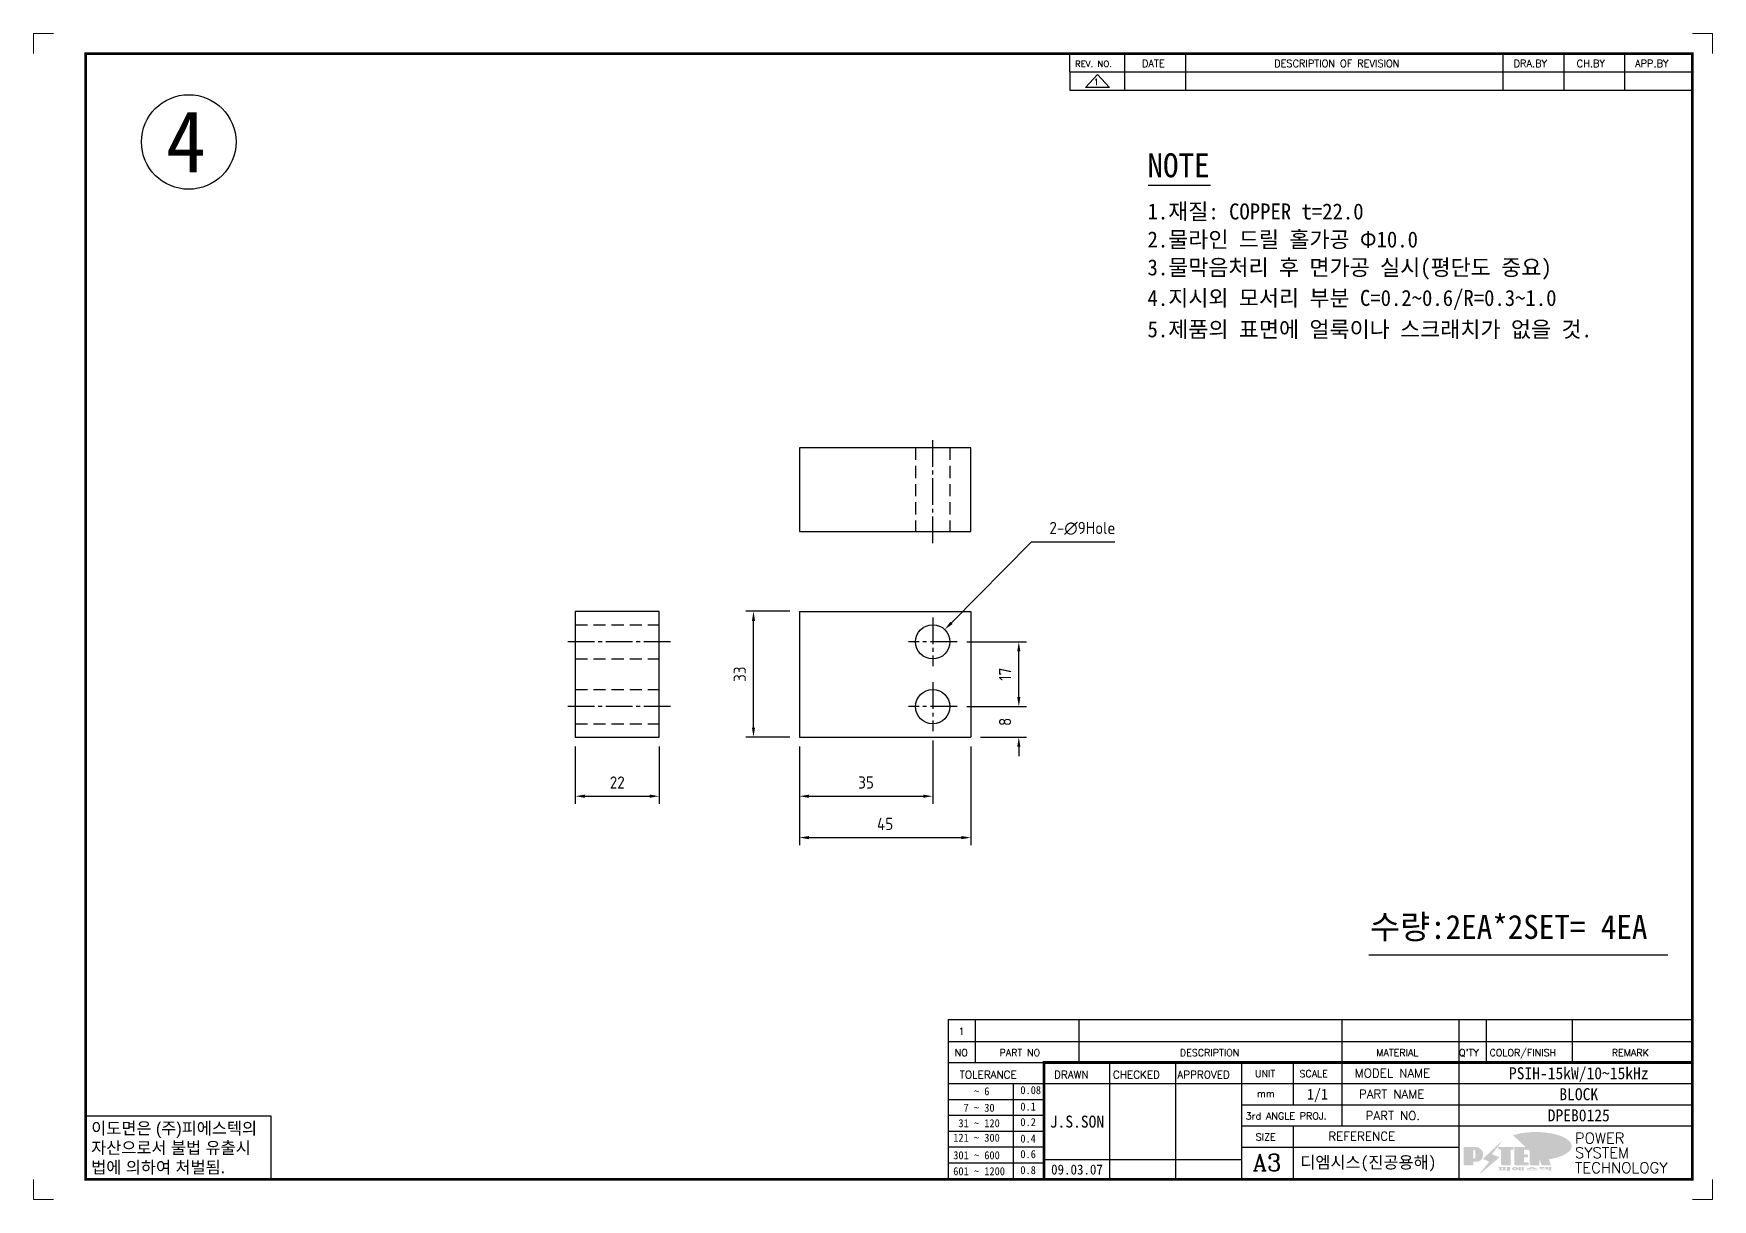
# Model space of a CAD drawing. Header units: millimetres. Extents: x 24815 to 36799, y -9299 to 5469.
# Drawn here: x 28937.6 to 29378.1, y -4594.7 to -4288.8 of the extents above; entities that cross this region are included whole.
import ezdxf
from ezdxf.enums import TextEntityAlignment as Align

# ---------------------------------------------------------------- set-up
doc = ezdxf.new("R2010")
doc.units = ezdxf.units.MM
doc.linetypes.add('CENTER1', pattern=[10, 7, -1, 1, -1])
doc.linetypes.add('HIDDEN2', pattern=[4.7625, 3.175, -1.5875])
doc.layers.add('FORMAT-1', color=7, linetype='Continuous')
doc.layers.add('line', color=3, linetype='Continuous')
doc.styles.add('h1', font='')
doc.styles.add('HAN', font='')
doc.styles.add('RC', font='ROMANC.SHX')
doc.styles.add('ROMANT', font='romant')
doc.styles.add('RT', font='ROMANT.SHX', dxfattribs={"oblique": 15})
doc.styles.get("Standard").update_dxf_attribs({"font": 'ISOCP.SHX', "bigfont": 'WHGTXT.SHX'})
doc.styles.get('h1').set_extended_font_data('New Gulim')
doc.styles.get('HAN').set_extended_font_data('GulimChe')
doc.dimstyles.new('PS-1', dxfattribs={"dimtxt": 3.2, "dimasz": 2.5, "dimexe": 2, "dimexo": 2.5, "dimgap": 2, "dimtad": 1, "dimtoh": 1, "dimrnd": 0.05, "dimzin": 12, "dimdsep": 46, "dimtxsty": 'Standard', "dimcen": 0, "dimclrt": 2, "dimazin": 3, "dimtfac": 1, "dimtofl": 0, "dimtmove": 0, "dimatfit": 3, "dimfxl": 0, "dimtolj": 1, "dimtzin": 0, "dimarcsym": 0})

# ---------------------------------------------------------------- blocks, each defined once
blk = doc.blocks.new('t3')
for p, q in [((0, 15.88), (46.25, 15.88)), ((0, 15.88), (0, 0)), ((46.25, 15.88), (46.25, 0)), ((0, 0), (46.25, 0))]:
    blk.add_line(p, q)
at = {"color": 1, "style": 'h1'}
for s, p in [('이도면은 (주)피에스텍의', (1.4, 11.29)), ('자산으로서 불법 유출시', (1.4, 6.41)), ('법에 의하여 처벌됨.', (1.4, 1.52))]:
    blk.add_text(s, height=3, dxfattribs=at).set_placement(p)
blk = doc.blocks.new('new LOGO')
at = {"layer": 'line'}
h = blk.add_hatch(color=1, dxfattribs=at)
h.paths.add_polyline_path([(41.5, 16.4), (54.3, 16.4, 1), (54.3, 82.9), (0, 82.9), (0, -0.1), (41.5, -0.1)])
h.paths.add_polyline_path([(41.5, 27.9), (41.5, 71.9), (43.6, 71.9, -0.414214), (54.6, 60.9), (54.6, 38.9, -0.414214), (43.6, 27.9)], flags=16)
h.paths.add_polyline_path([(214.7, 71.9), (227.5, 71.9), (227.5, 82.9), (159.7, 82.9), (159.7, 71.9), (172.5, 71.9), (172.5, -0.1), (214.7, -0.1)])
h.paths.add_polyline_path([(276, 37.4), (294.8, 37.4), (294.8, 49.1), (276, 49.1), (276, 71.9), (294.8, 71.9), (294.8, 82.9), (234.5, 82.9), (234.5, -0.1), (297, -0.1), (297, 10.9), (276, 10.9)])
h.paths.add_polyline_path([(347.2, 35.2), (359.7, -0.1), (400.5, -0.1), (379.6, 66.8), (399.7, 82.9), (380.6, 82.9), (347.2, 61.6), (347.2, 82.9), (305.5, 82.9), (305.5, -0.1), (347.2, -0.1)])
h = blk.add_hatch(color=250, dxfattribs=at)
h.paths.add_polyline_path([(44.5, 69.4), (46.6, 69.4, -0.129793), (52, 68, 0.221832), (43.6, 71.9), (41.5, 71.9), (41.5, 27.9), (43.6, 27.9, 0.02048), (44.5, 28)], flags=17)
h.paths.add_polyline_path([(44.5, 13.9), (57.3, 13.9, 0.72362), (77.1, 73.9, -0.679777), (54.3, 16.4), (41.5, 16.4), (41.5, -0.1), (3, -0.1), (3, -2.6), (44.5, -2.6)])
h.paths.add_polyline_path([(117.9, 14.2), (71.5, -44.4), (77.1, -39.6), (120.8, 15.6), (92, 28.9), (173.3, 106), (177.5, 111.4), (89.1, 27.6)])
h.paths.add_polyline_path([(162.7, 71.9), (162.7, 69.4), (172.5, 69.4), (172.5, 71.9)], flags=17)
h.paths.add_polyline_path([(217.7, 69.4), (230.5, 69.4), (230.5, 80.4), (227.5, 80.4), (227.5, 71.9), (214.7, 71.9), (214.7, -0.1), (175.5, -0.1), (175.5, -2.6), (217.7, -2.6)])
h.paths.add_polyline_path([(297.8, 46.6), (294.8, 46.6), (294.8, 37.4), (276, 37.4), (276, 10.9), (279, 10.9), (279, 34.9), (297.8, 34.9)])
h.paths.add_polyline_path([(300, 8.4), (297, 8.4), (297, -0.1), (237.5, -0.1), (237.5, -2.6), (300, -2.6)])
h.paths.add_polyline_path([(297.8, 80.4), (294.8, 80.4), (294.8, 71.9), (276, 71.9), (276, 49.1), (279, 49.1), (279, 69.4), (297.8, 69.4)])
h.paths.add_polyline_path([(350.2, 80.4), (347.2, 80.4), (347.2, 61.6), (350.2, 63.5)])
h.paths.add_polyline_path([(350.2, 26.7), (347.2, 35.2), (347.2, -0.1), (308.5, -0.1), (308.5, -2.6), (350.2, -2.6)])
h.paths.add_polyline_path([(402.7, 80.4), (396.5, 80.4), (379.6, 66.8), (400.5, -0.1), (361.8, -0.1), (362.7, -2.6), (403.5, -2.6), (382.6, 64.3)])
blk.add_hatch(color=5, dxfattribs=at).paths.add_polyline_path([(166.3, 35), (131, 49), (180.4, 112.7), (92, 28.9), (120.8, 15.6), (74.4, -43)])
h = blk.add_hatch(color=253, dxfattribs=at)
edge = h.paths.add_edge_path()
edge.add_ellipse((333.9, 86.4), major_axis=(-165.9, 0), ratio=0.39426, start_angle=111.51268, end_angle=334.46902)
edge.add_ellipse((314.1, 81.2), major_axis=(-153.7, 0), ratio=0.40699, start_angle=121.30662, end_angle=327.74369, ccw=False)
edge.add_line((394, 27.8), (394.7, 25.6))
h = blk.add_hatch(color=250, dxfattribs=at)
edge = h.paths.add_edge_path()
edge.add_ellipse((237.8, -17.6), major_axis=(-14.3, 0), ratio=0.526336, start_angle=192.2456, end_angle=269.07481)
edge.add_line((238.1, -10.1), (237.6, -10.1))
edge.add_ellipse((237.8, -17.6), major_axis=(-14.3, 0), ratio=0.526336, start_angle=270.92519, end_angle=449.07481)
edge.add_line((237.6, -25.1), (238.1, -25.1))
edge.add_ellipse((237.8, -17.6), major_axis=(-14.3, 0), ratio=0.526336, start_angle=450.92519, end_angle=527.7544)
edge.add_line((251.7, -19.2), (254.1, -19.2))
edge.add_line((254.1, -19.2), (254.1, -27.1))
edge.add_line((254.1, -27.1), (263.1, -27.1))
edge.add_line((263.1, -27.1), (263.1, -10.1))
edge.add_line((263.1, -10.1), (254.1, -10.1))
edge.add_line((254.1, -10.1), (254.1, -16))
edge.add_line((254.1, -16), (251.7, -16))
h.paths.add_polyline_path([(241, -16.4), (241, -18.7, -1), (234.4, -18.7), (234.4, -16.4, -1)], flags=16)
h.paths.add_polyline_path([(278.2, -10.1), (268.1, -10.1), (268.1, -27.1), (278.2, -27.1)])
h.paths.add_polyline_path([(310.3, -10.1), (310.3, -11.1, -0.157169), (289.3, -17.5), (294, -19.9, 0.128407), (316.3, -15.9, 0.128407), (338.6, -19.9), (343.3, -17.5, -0.157169), (322.2, -11.1), (322.2, -10.1)])
h.paths.add_polyline_path([(342.1, -25.1), (342.1, -22.3), (290.4, -22.3), (290.4, -25.1)])
h.paths.add_polyline_path([(352, -10.1), (352, -16.2, 0.414214), (354, -18.2), (378.7, -18.2), (378.7, -19.6), (390.2, -19.6), (390.2, -10.1), (378.7, -10.1), (378.7, -13.6), (374.7, -13.6), (374.7, -15.1), (378.7, -15.1), (378.7, -16.2), (364.7, -16.2), (364.7, -15.1), (371.2, -15.1), (371.2, -13.6), (364.7, -13.6), (364.7, -12.6), (374.7, -12.6), (374.7, -10.1)])
h.paths.add_polyline_path([(393.8, -10.1), (393.8, -19.6), (405, -19.6), (405, -10.1)])
h.paths.add_polyline_path([(405, -27.1), (405, -20.9), (356.8, -20.9), (356.8, -23), (391.8, -23), (391.8, -27.1)])
h.paths.add_polyline_path([(200.4, -10.1), (200.4, -22.3), (193.2, -22.3), (193.2, -12.6), (196.6, -12.6), (196.6, -10.1), (161, -10.1), (161, -12.6), (164.5, -12.6), (164.5, -22.3), (161, -22.3), (161, -25.1), (200.4, -25.1), (200.4, -27.1), (213.9, -27.1), (213.9, -10.1)])
h.paths.add_polyline_path([(182, -12.6), (175.6, -12.6), (175.6, -22.3), (182, -22.3)], flags=17)
blk = doc.blocks.new('format-3')
at = {"color": 3, "lineweight": 9}
for p, q in [((0, 286.3), (0, 291.3)), ((5, 291.3), (0, 291.3)), ((414.5, 291.3), (419.5, 291.3)), ((419.5, 286.3), (419.5, 291.3)), ((0, 5), (0, 0)), ((419.5, 5), (419.5, 0)), ((5, 0), (0, 0)), ((414.5, 0), (419.5, 0))]:
    blk.add_line(p, q, dxfattribs=at)
at = {"color": 180}
for p, q in [((258.97, 281.75), (258.97, 286.3)), ((272.71, 281.75), (272.71, 286.3)), ((287.94, 281.75), (287.94, 286.3)), ((367.22, 281.75), (367.22, 286.3)), ((382.45, 281.75), (382.45, 286.3)), ((397.61, 281.75), (397.61, 286.3)), ((258.97, 281.75), (414.5, 281.75)), ((228.5, 39.49), (228.5, 5)), ((228.5, 39.49), (414.5, 39.49)), ((235.29, 39.49), (235.29, 34.21)), ((261.24, 34.21), (261.24, 39.49)), ((326.9, 39.49), (326.9, 34.21)), ((356.11, 39.49), (356.11, 34.21)), ((362.93, 39.49), (362.93, 34.21)), ((384.48, 39.49), (384.48, 34.21)), ((228.5, 34.21), (252.48, 34.21)), ((268.96, 5), (268.96, 34.21)), ((285.45, 5), (285.45, 34.21)), ((301.94, 5), (301.94, 34.21)), ((314.72, 34.21), (314.72, 23.65)), ((326.9, 34.21), (326.9, 18.37)), ((356.11, 34.21), (356.11, 5)), ((228.5, 28.93), (252.48, 28.93)), ((244.89, 5.23), (244.89, 28.93)), ((252.48, 28.93), (414.5, 28.93)), ((228.5, 24.98), (252.48, 24.98)), ((228.5, 21.03), (252.48, 21.03)), ((301.94, 23.65), (414.5, 23.65)), ((228.5, 17.08), (252.48, 17.08)), ((301.94, 18.37), (414.5, 18.37)), ((314.72, 18.37), (314.72, 5)), ((228.5, 13.13), (252.48, 13.13)), ((301.94, 13.09), (356.11, 13.09)), ((228.5, 9.18), (252.48, 9.18)), ((252.48, 9.95), (301.94, 9.95))]:
    blk.add_line(p, q, dxfattribs=at)
at = {"const_width": 0.7}
blk.add_lwpolyline([(252.48, 5), (252.48, 34.21), (414.5, 34.21)], dxfattribs=at)
at = {"layer": 'FORMAT-1', "const_width": 0.7}
blk.add_lwpolyline([(13, 5), (13, 286.3), (414.5, 286.3), (414.5, 5)], close=True, dxfattribs=at)
blk.add_blockref('t3', (13, 5))
at = {"xscale": 0.05400000000000027, "yscale": 0.05400000000000027, "zscale": 0.05400000000000027}
blk.add_blockref('new LOGO', (357.35, 8.65), dxfattribs=at)
at = {"color": 2}
for s, height, style, p in [('REV. NO.', 1.56, 'RC', (260.23, 282.95)), ('DATE', 1.788, 'RC', (276.95, 282.94)), ('DESCRIPTION OF REVISION', 1.7875, 'RC', (309.98, 282.94)), ('DRA.BY', 1.788, 'RC', (369.83, 282.94)), ('CH.BY', 1.788, 'RC', (385.59, 282.94)), ('APP.BY', 1.788, 'RC', (400.18, 282.94)), ('COLOR/FINISH', 1.7424, 'RC', (363.8, 35.83)), ('NO', 1.742, 'RC', (230.16, 35.83)), ('PART NO', 1.742, 'RC', (241.36, 35.83)), ('DESCRIPTION', 1.7424, 'RC', (286.43, 35.83)), ('MATERIAL', 1.742, 'RC', (335.52, 35.83)), ("Q'TY", 1.742, 'RC', (356.17, 35.83)), ('REMARK', 1.742, 'RC', (394.37, 35.83)), (' TOLERANCE', 1.9, 'RC', (230.11, 30.22)), ('DRAWN', 1.9, 'RC', (255, 30.22)), ('CHECKED', 1.9, 'RC', (269.71, 30.22)), ('APPROVED', 1.9, 'RC', (285.8, 30.22)), ('UNIT', 1.742, 'RC', (305.19, 30.55)), ('SCALE', 1.742, 'RC', (316.32, 30.55)), ('MODEL NAME', 2.178, 'RC', (330.12, 30.46)), ('    ~ 6', 2, 'HAN', (229.8, 26.03)), ('0.08', 2, 'HAN', (246.57, 26.31)), ('mm', 1.742, 'RC', (305.67, 25.56)), ('PART NAME', 2.178, 'RC', (331.17, 25.24)), ('  7 ~ 30', 2, 'HAN', (229.8, 21.91)), ('0.1', 2, 'HAN', (246.57, 22.2)), ('3rd ANGLE PROJ.', 1.7424, 'RC', (302.87, 19.97)), ('PART NO.', 2.178, 'RC', (332.84, 19.85)), (' 31 ~ 120', 2, 'HAN', (229.8, 18.04)), ('0.2', 2, 'HAN', (246.57, 18.32)), ('REFERENCE', 2.178, 'RC', (323.52, 14.69)), ('121 ~ 300', 2, 'HAN', (229.8, 14.42)), ('0.4', 2, 'HAN', (246.57, 14.2)), ('SIZE', 1.742, 'RC', (305.39, 14.71)), ('301 ~ 600', 2, 'HAN', (229.8, 10.04)), ('0.6', 2, 'HAN', (246.57, 10.32)), ('601 ~ 1200', 2, 'HAN', (229.8, 6.05)), ('0.8', 2, 'HAN', (246.57, 6.33))]:
    blk.add_text(s, height=height, dxfattribs=dict(at, style=style)).set_placement(p)
at = {"style": 'ROMANT'}
for s, p in [('POWER', (385.15, 13.96)), ('SYSTEM', (385.15, 10.31)), ('TECHNOLOGY', (385.15, 6.56))]:
    blk.add_text(s, height=2.7, dxfattribs=at).set_placement(p)
at = {"color": 2, "lineweight": 25, "style": 'RC'}
blk.add_text('A3', height=4.182, dxfattribs=at).set_placement((304.61, 7.14))
at = {"style": 'HAN'}
for tag, height, p in [('MODEL-NAME', 3, (386.1, 31.53)), ('SCALE', 2.7, (320.81, 26.29)), ('PART-NAME', 3, (386.1, 26.29)), ('CH-BY', 3, (277.21, 19.44)), ('PART-NO', 3, (386.1, 21.01)), ('DRA-BY', 3, (260.72, 19.44)), ('APP-BY', 3, (293.7, 19.44)), ('DRA-DATE', 2.5, (260.72, 7.47)), ('CH-DATE', 2.5, (277.21, 7.47)), ('APP-DATE', 2.5, (293.7, 7.47)), ('관련업체', 3, (333.52, 9.26))]:
    blk.add_attdef(tag, text='', height=height, dxfattribs=at).set_placement(p, align=Align.MIDDLE_CENTER)
blk = doc.blocks.new('no3')
at = {"color": 180}
for p, q in [((0, 5.5), (0, 0)), ((0, 5.5), (186, 5.5)), ((6.79, 5.5), (6.79, 0)), ((32.74, 0.11), (32.74, 5.5)), ((98.4, 5.5), (98.4, 0)), ((127.61, 5.5), (127.61, 0)), ((134.43, 5.5), (134.43, 0)), ((155.98, 5.5), (155.98, 0))]:
    blk.add_line(p, q, dxfattribs=at)
at = {"color": 2, "style": 'HAN'}
for tag, p in [('PART-NO', (19.76, 2.75)), ('MATERIAL', (111.38, 2.75)), ("Q'TY", (131.02, 2.75)), ('COLOR/FINISH', (145.2, 2.75)), ('REMARK', (170.76, 2.75))]:
    blk.add_attdef(tag, text='', height=2.9, dxfattribs=at).set_placement(p, align=Align.MIDDLE_CENTER)
blk.add_attdef('DESCRIPTION', text='', height=2.9, dxfattribs=at).set_placement((34.51, 2.75), align=Align.MIDDLE_LEFT)
at = {"color": 2, "style": 'RT', "oblique": 15}
blk.add_attdef('NO', text='', height=1.74, dxfattribs=at).set_placement((3.38, 2.51), align=Align.MIDDLE_CENTER)
blk = doc.blocks.new('re3')
at = {"color": 180}
for p, q in [((0, 0), (0, -4.55)), ((6.87, -0.64), (3.86, -3.91)), ((9.88, -3.91), (3.86, -3.91)), ((6.87, -0.64), (9.88, -3.91)), ((13.74, -4.55), (13.74, 0)), ((28.97, -4.55), (28.97, 0)), ((108.25, -4.55), (108.25, 0)), ((123.49, -4.55), (123.49, 0)), ((138.64, -4.55), (138.64, 0)), ((0, -4.55), (155.53, -4.55))]:
    blk.add_line(p, q, dxfattribs=at)
at = {"color": 2, "style": 'RC', "oblique": 15}
blk.add_attdef('REV.NO', text='', height=1.56, dxfattribs=at).set_placement((6.59, -2.56), align=Align.MIDDLE_CENTER)
blk.add_attdef('-1', text='', height=1.56, dxfattribs=at).set_placement((9.37, -1.66), align=Align.MIDDLE_LEFT)
at = {"color": 2, "style": 'HAN'}
for tag, p in [('REV.-DATE', (21.36, -2.28)), ('DRA.BY', (115.87, -2.28)), ('CH.BY', (131.07, -2.28)), ('APP.BY', (147.09, -2.28))]:
    blk.add_attdef(tag, text='', height=2.5, dxfattribs=at).set_placement(p, align=Align.MIDDLE_CENTER)
blk.add_attdef('DESCRIPTION-OF-REVISION', text='', height=2.5, dxfattribs=at).set_placement((31.61, -2.28), align=Align.MIDDLE_LEFT)
blk = doc.blocks.new('*D1208')
at = {"color": 0, "lineweight": -2}
for p, q in [((29173.52, -4474.33), (29173.52, -4490.93)), ((29138.52, -4475.92), (29138.52, -4490.93)), ((29141.02, -4488.93), (29171.02, -4488.93))]:
    blk.add_line(p, q, dxfattribs=at)
at = {"color": 0}
for points in [[(29141.02, -4488.51), (29141.02, -4489.34), (29138.52, -4488.93)], [(29171.02, -4488.51), (29171.02, -4489.34), (29173.52, -4488.93)]]:
    blk.add_solid(points, dxfattribs=at)
at = {"layer": 'Defpoints', "color": 0}
for p in [(29138.52, -4473.42), (29173.52, -4471.83), (29173.52, -4488.93)]:
    blk.add_point(p, dxfattribs=at)
at = {"color": 2, "insert": (29156.02, -4485.33), "char_height": 3.2, "attachment_point": 5}
blk.add_mtext('\\A1;35', dxfattribs=at)
blk = doc.blocks.new('*D1209')
at = {"color": 0, "lineweight": -2}
for p, q in [((29138.52, -4475.92), (29138.52, -4501.79)), ((29183.52, -4475.92), (29183.52, -4501.79)), ((29141.02, -4499.79), (29181.02, -4499.79))]:
    blk.add_line(p, q, dxfattribs=at)
at = {"color": 0}
for points in [[(29141.02, -4499.37), (29141.02, -4500.21), (29138.52, -4499.79)], [(29181.02, -4499.37), (29181.02, -4500.21), (29183.52, -4499.79)]]:
    blk.add_solid(points, dxfattribs=at)
at = {"layer": 'Defpoints', "color": 0}
for p in [(29138.52, -4473.42), (29183.52, -4473.42), (29183.52, -4499.79)]:
    blk.add_point(p, dxfattribs=at)
at = {"color": 2, "insert": (29161.02, -4496.19), "char_height": 3.2, "attachment_point": 5}
blk.add_mtext('\\A1;45', dxfattribs=at)
blk = doc.blocks.new('*D1210')
at = {"color": 0, "lineweight": -2}
for p, q in [((29136.02, -4440.42), (29124.48, -4440.42)), ((29126.48, -4470.92), (29126.48, -4442.92)), ((29136.02, -4473.42), (29124.48, -4473.42))]:
    blk.add_line(p, q, dxfattribs=at)
at = {"color": 0}
for points in [[(29126.07, -4442.92), (29126.9, -4442.92), (29126.48, -4440.42)], [(29126.07, -4470.92), (29126.9, -4470.92), (29126.48, -4473.42)]]:
    blk.add_solid(points, dxfattribs=at)
at = {"layer": 'Defpoints', "color": 0}
for p in [(29126.48, -4440.42), (29138.52, -4440.42), (29138.52, -4473.42)]:
    blk.add_point(p, dxfattribs=at)
at = {"color": 2, "insert": (29122.88, -4456.92), "char_height": 3.2, "attachment_point": 5, "rotation": 90}
blk.add_mtext('\\A1;33', dxfattribs=at)
blk = doc.blocks.new('*D1211')
at = {"color": 0, "lineweight": -2}
for p, q in [((29196.1, -4462.92), (29196.1, -4460.42)), ((29182.42, -4465.42), (29198.1, -4465.42)), ((29186.02, -4473.42), (29198.1, -4473.42)), ((29196.1, -4475.92), (29196.1, -4478.42))]:
    blk.add_line(p, q, dxfattribs=at)
at = {"color": 0}
for points in [[(29195.68, -4462.92), (29196.51, -4462.92), (29196.1, -4465.42)], [(29195.68, -4475.92), (29196.51, -4475.92), (29196.1, -4473.42)]]:
    blk.add_solid(points, dxfattribs=at)
at = {"layer": 'Defpoints', "color": 0}
for p in [(29179.92, -4465.42), (29196.1, -4465.42), (29183.52, -4473.42)]:
    blk.add_point(p, dxfattribs=at)
at = {"color": 2, "insert": (29192.5, -4469.42), "char_height": 3.2, "attachment_point": 5, "rotation": 90}
blk.add_mtext('\\A1;8', dxfattribs=at)
blk = doc.blocks.new('*D1212')
at = {"color": 0, "lineweight": -2}
for p, q in [((29182.42, -4448.42), (29198.1, -4448.42)), ((29196.1, -4462.92), (29196.1, -4450.92)), ((29182.42, -4465.42), (29198.1, -4465.42))]:
    blk.add_line(p, q, dxfattribs=at)
at = {"color": 0}
for points in [[(29195.68, -4450.92), (29196.51, -4450.92), (29196.1, -4448.42)], [(29195.68, -4462.92), (29196.51, -4462.92), (29196.1, -4465.42)]]:
    blk.add_solid(points, dxfattribs=at)
at = {"layer": 'Defpoints', "color": 0}
for p in [(29179.92, -4448.42), (29196.1, -4448.42), (29179.92, -4465.42)]:
    blk.add_point(p, dxfattribs=at)
at = {"color": 2, "insert": (29192.5, -4456.92), "char_height": 3.2, "attachment_point": 5, "rotation": 90}
blk.add_mtext('\\A1;17', dxfattribs=at)
blk = doc.blocks.new('*D1213')
at = {"color": 0, "lineweight": -2}
for p, q in [((29079.74, -4475.92), (29079.74, -4490.93)), ((29101.74, -4475.92), (29101.74, -4490.93)), ((29082.24, -4488.93), (29099.24, -4488.93))]:
    blk.add_line(p, q, dxfattribs=at)
at = {"color": 0}
for points in [[(29082.24, -4488.51), (29082.24, -4489.34), (29079.74, -4488.93)], [(29099.24, -4488.51), (29099.24, -4489.34), (29101.74, -4488.93)]]:
    blk.add_solid(points, dxfattribs=at)
at = {"layer": 'Defpoints', "color": 0}
for p in [(29079.74, -4473.42), (29101.74, -4473.42), (29101.74, -4488.93)]:
    blk.add_point(p, dxfattribs=at)
at = {"color": 2, "insert": (29090.74, -4485.33), "char_height": 3.2, "attachment_point": 5}
blk.add_mtext('\\A1;22', dxfattribs=at)
blk = doc.blocks.new('*D1139')
at = {"color": 0, "lineweight": -2}
for p, q in [((29199.31, -4422.25), (29178.43, -4443.44)), ((29221.3, -4422.25), (29199.31, -4422.25))]:
    blk.add_line(p, q, dxfattribs=at)
at = {"color": 0}
blk.add_solid([(29178.13, -4443.15), (29178.73, -4443.73), (29176.67, -4445.22)], dxfattribs=at)
at = {"layer": 'Defpoints', "color": 0}
for p in [(29176.67, -4445.22), (29170.36, -4451.63)]:
    blk.add_point(p, dxfattribs=at)
at = {"color": 2, "insert": (29212.77, -4418.65), "char_height": 3.2, "attachment_point": 5}
blk.add_mtext('\\A1;2-∅9Hole', dxfattribs=at)

msp = doc.modelspace()

# ---------------------------------------------------------------- linework, layer by layer
for p, q in [((29230.044, -4328.603), (29246.384, -4328.603)), ((29287.965, -4530.502), (29366.354, -4530.502))]:
    msp.add_line(p, q)
at = {"linetype": 'CENTER1'}
for p, q in [((29173.516, -4422.514), (29173.516, -4394.514)), ((29173.516, -4442.019), (29173.516, -4454.827)), ((29104.741, -4448.423), (29076.741, -4448.423)), ((29179.919, -4448.423), (29167.112, -4448.423)), ((29173.516, -4459.019), (29173.516, -4471.827)), ((29104.741, -4465.423), (29076.741, -4465.423)), ((29179.919, -4465.423), (29167.112, -4465.423))]:
    msp.add_line(p, q, dxfattribs=at)
at = {"color": 1}
for p, q in [((29138.516, -4397.514), (29138.516, -4419.514)), ((29183.516, -4397.514), (29138.516, -4397.514)), ((29183.516, -4419.514), (29183.516, -4397.514)), ((29138.516, -4419.514), (29183.516, -4419.514)), ((29101.741, -4440.423), (29079.741, -4440.423)), ((29079.741, -4440.423), (29079.741, -4473.423)), ((29101.741, -4473.423), (29101.741, -4440.423)), ((29138.516, -4440.423), (29183.516, -4440.423)), ((29138.516, -4440.423), (29138.516, -4473.423)), ((29183.516, -4440.423), (29183.516, -4473.423)), ((29079.741, -4473.423), (29101.741, -4473.423)), ((29138.516, -4473.423), (29183.516, -4473.423))]:
    msp.add_line(p, q, dxfattribs=at)
at = {"color": 2, "linetype": 'HIDDEN2'}
for p, q in [((29169.016, -4397.514), (29169.016, -4419.514)), ((29178.016, -4397.514), (29178.016, -4419.514)), ((29079.741, -4443.923), (29101.741, -4443.923)), ((29079.741, -4452.923), (29101.741, -4452.923)), ((29079.741, -4460.923), (29101.741, -4460.923)), ((29079.741, -4469.923), (29101.741, -4469.923))]:
    msp.add_line(p, q, dxfattribs=at)
msp.add_circle((28978.311, -4317.284), 12.402)
at = {"color": 1}
for centre in [(29173.516, -4448.423), (29173.516, -4465.423)]:
    msp.add_circle(centre, 4.5, dxfattribs=at)

# ---------------------------------------------------------------- block references
at = {"xscale": 1.05000000000291, "yscale": 1.05000000000291, "zscale": 1.05000000000291}
msp.add_blockref('format-3', (28937.602, -4594.71), dxfattribs=at).add_auto_attribs({'DRA-DATE': '09.03.07', 'DRA-BY': 'J.S.SON', 'MODEL-NAME': 'PSIH-15kW/10~15kHz', 'PART-NAME': 'BLOCK', 'PART-NO': 'DPEB0125', 'SCALE': '1/1', '관련업체': '디엠시스(진공용해)'})
ref = msp.add_blockref('re3', (29209.516, -4298.872), dxfattribs=dict(xscale=1.05000000000291, yscale=1.05000000000291, zscale=1.05000000000291))
ref.add_attrib('REV.NO', '1', dxfattribs={"color": 2, "height": 1.638, "style": 'RC'}).set_placement((29216.434, -4301.558), align=Align.MIDDLE_CENTER)
ref = msp.add_blockref('no3', (29177.527, -4553.241), dxfattribs=dict(xscale=1.05000000000291, yscale=1.05000000000291, zscale=1.05000000000291))
ref.add_attrib('NO', '1', dxfattribs={"color": 2, "height": 1.827, "style": 'RT'}).set_placement((29181.081, -4550.609), align=Align.MIDDLE_CENTER)

# ---------------------------------------------------------------- texts
at = {"color": 2, "style": 'HAN'}
for s, height, p in [('4', 16.2, (28972.342, -4325.259)), ('NOTE', 6.3, (29229.865, -4326.54)), ('1.재질: COPPER t=22.0', 4.2, (29229.865, -4337.612)), ('2.물라인 드릴 홀가공 Φ10.0', 4.2, (29229.865, -4344.962)), ('3.물막음처리 후 면가공 실시(평단도 중요)', 4.2, (29229.865, -4352.287)), ('4.지시외 모서리 부분 C=0.2~0.6/R=0.3~1.0', 4.2, (29229.865, -4360.304)), ('5.제품의 표면에 얼룩이나 스크래치가 없을 것.', 4.2, (29229.865, -4368.529)), ('수량:2EA*2SET= 4EA', 6.3, (29288.211, -4526.357))]:
    msp.add_text(s, height=height, dxfattribs=at).set_placement(p)

# ---------------------------------------------------------------- dimensions: what is measured, and where the dimension line sits
dim = msp.add_diameter_dim_2p(p1=(29170.357, -4451.628), p2=(29176.674, -4445.218), text='2-<>Hole', dimstyle='PS-1')
dim.commit()
dim.dimension.update_dxf_attribs({"geometry": '*D1139', "text_midpoint": (29212.773, -4422.254), "dimtype": 163})
for base, p1, p2, picture, middle in [((29126.485, -4440.423), (29138.516, -4473.423), (29138.516, -4440.423), '*D1210', (29122.885, -4456.923)), ((29196.096, -4465.423), (29183.516, -4473.423), (29179.919, -4465.423), '*D1211', (29192.496, -4469.423))]:
    dim = msp.add_linear_dim(base=base, p1=p1, p2=p2, angle=90, dimstyle='PS-1')
    dim.commit()
    dim.dimension.update_dxf_attribs({"geometry": picture, "text_midpoint": middle})
dim = msp.add_linear_dim(base=(29196.096, -4448.423), p1=(29179.919, -4465.423), p2=(29179.919, -4448.423), angle=90, dimstyle='PS-1', override={"dimtmove": 1})
dim.commit()
dim.dimension.update_dxf_attribs({"geometry": '*D1212', "text_midpoint": (29192.496, -4456.923)})
for base, p1, p2, picture, middle in [((29101.741, -4488.927), (29079.741, -4473.423), (29101.741, -4473.423), '*D1213', (29090.741, -4485.327)), ((29173.516, -4488.927), (29138.516, -4473.423), (29173.516, -4471.827), '*D1208', (29156.016, -4485.327)), ((29183.516, -4499.79), (29138.516, -4473.423), (29183.516, -4473.423), '*D1209', (29161.016, -4496.19))]:
    dim = msp.add_linear_dim(base=base, p1=p1, p2=p2, dimstyle='PS-1')
    dim.commit()
    dim.dimension.update_dxf_attribs({"geometry": picture, "text_midpoint": middle})

doc.saveas('drawing.dxf')
